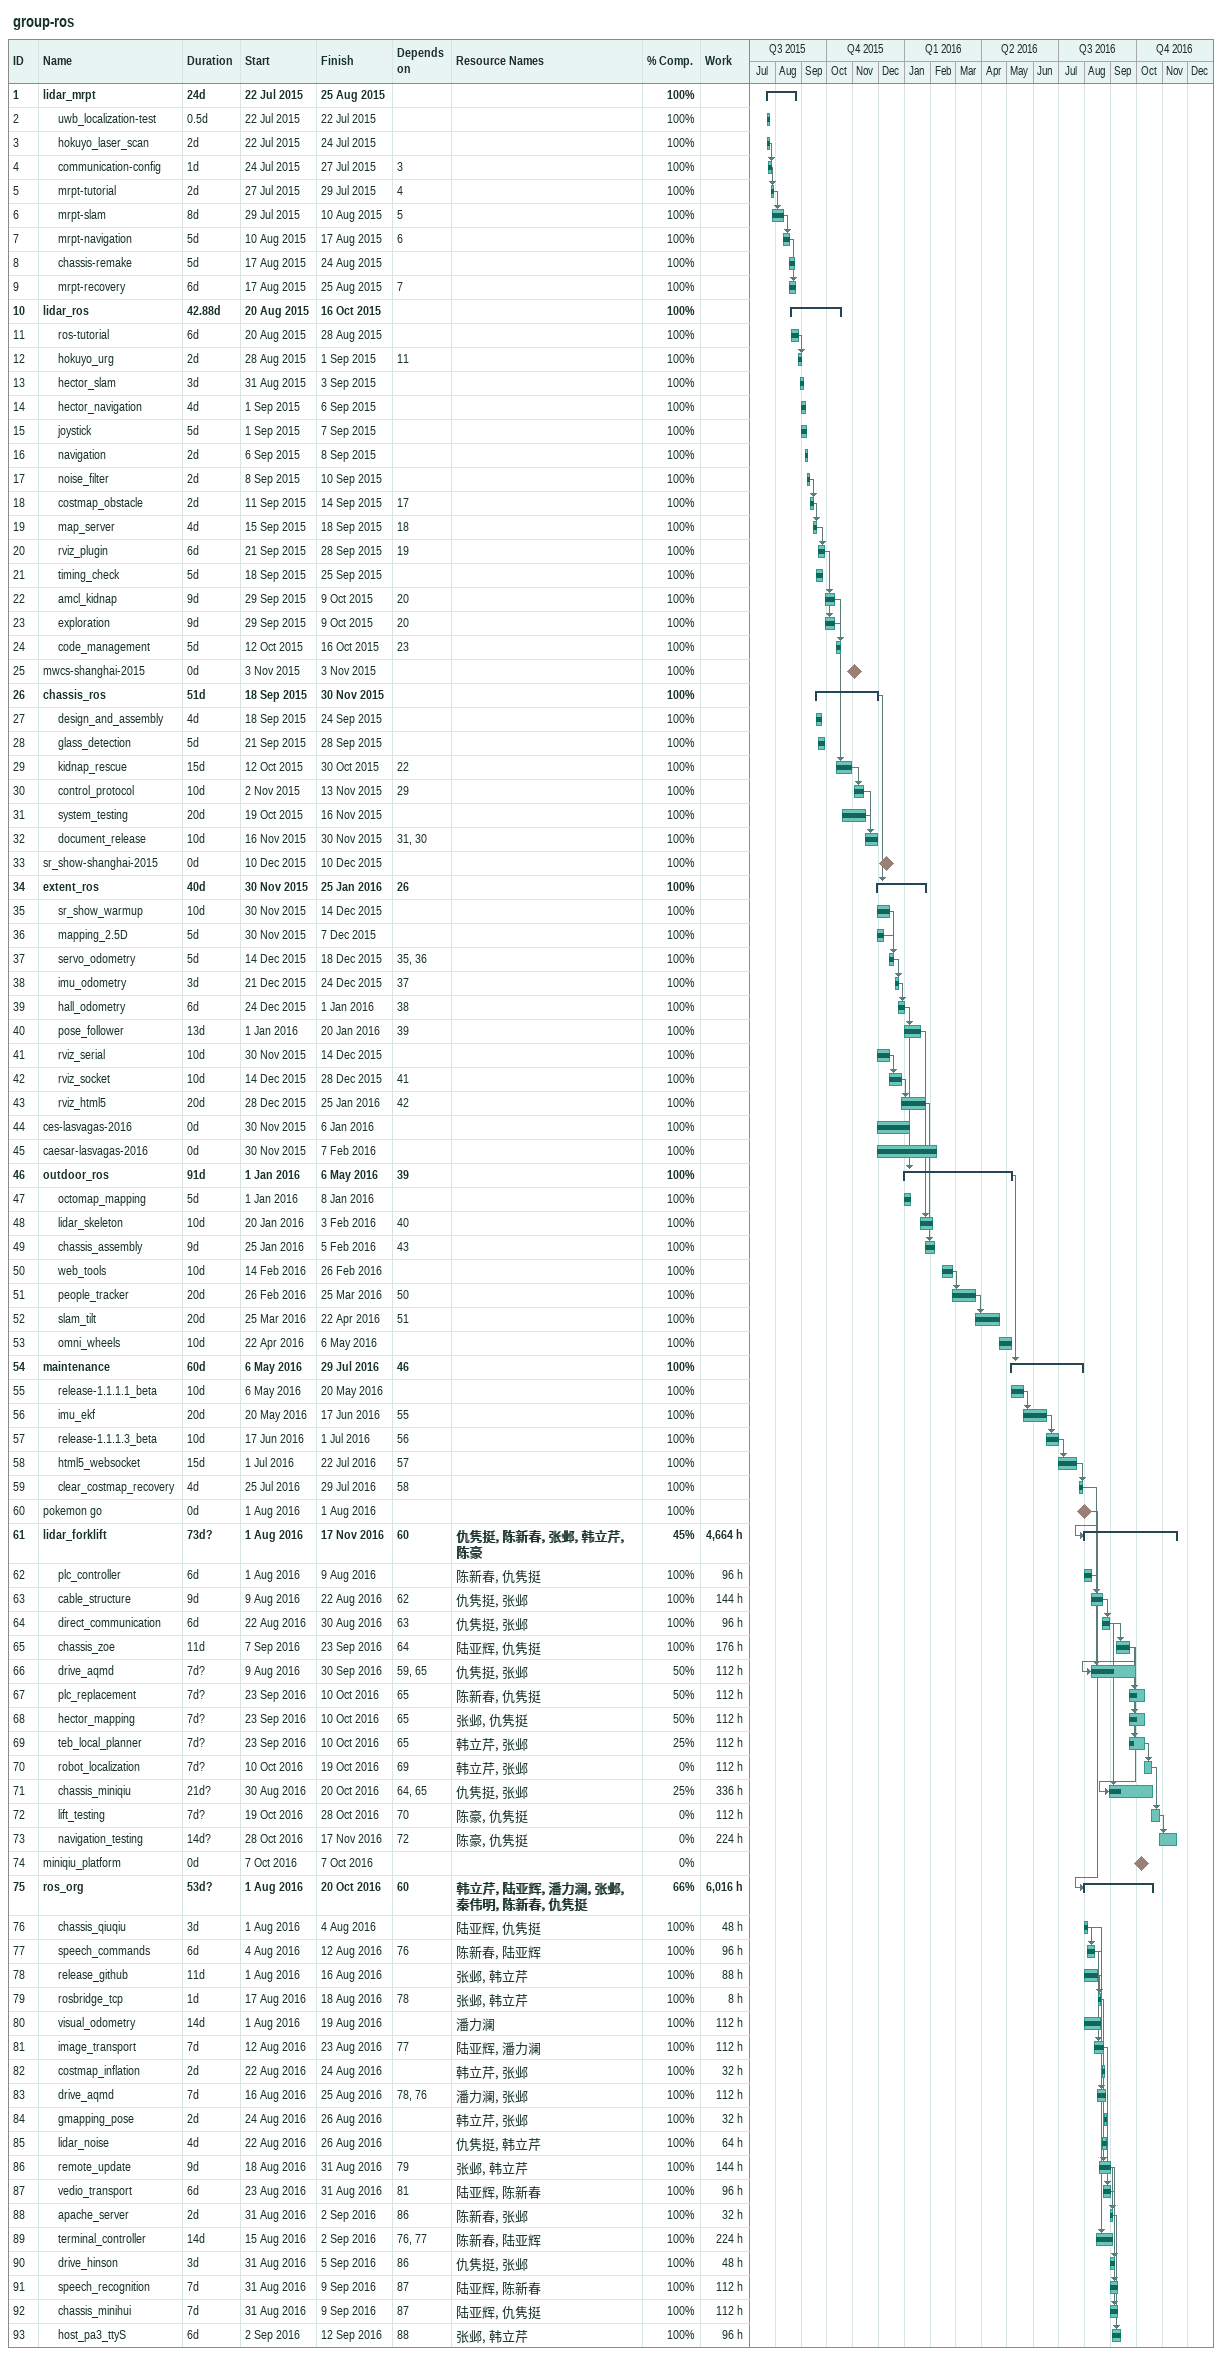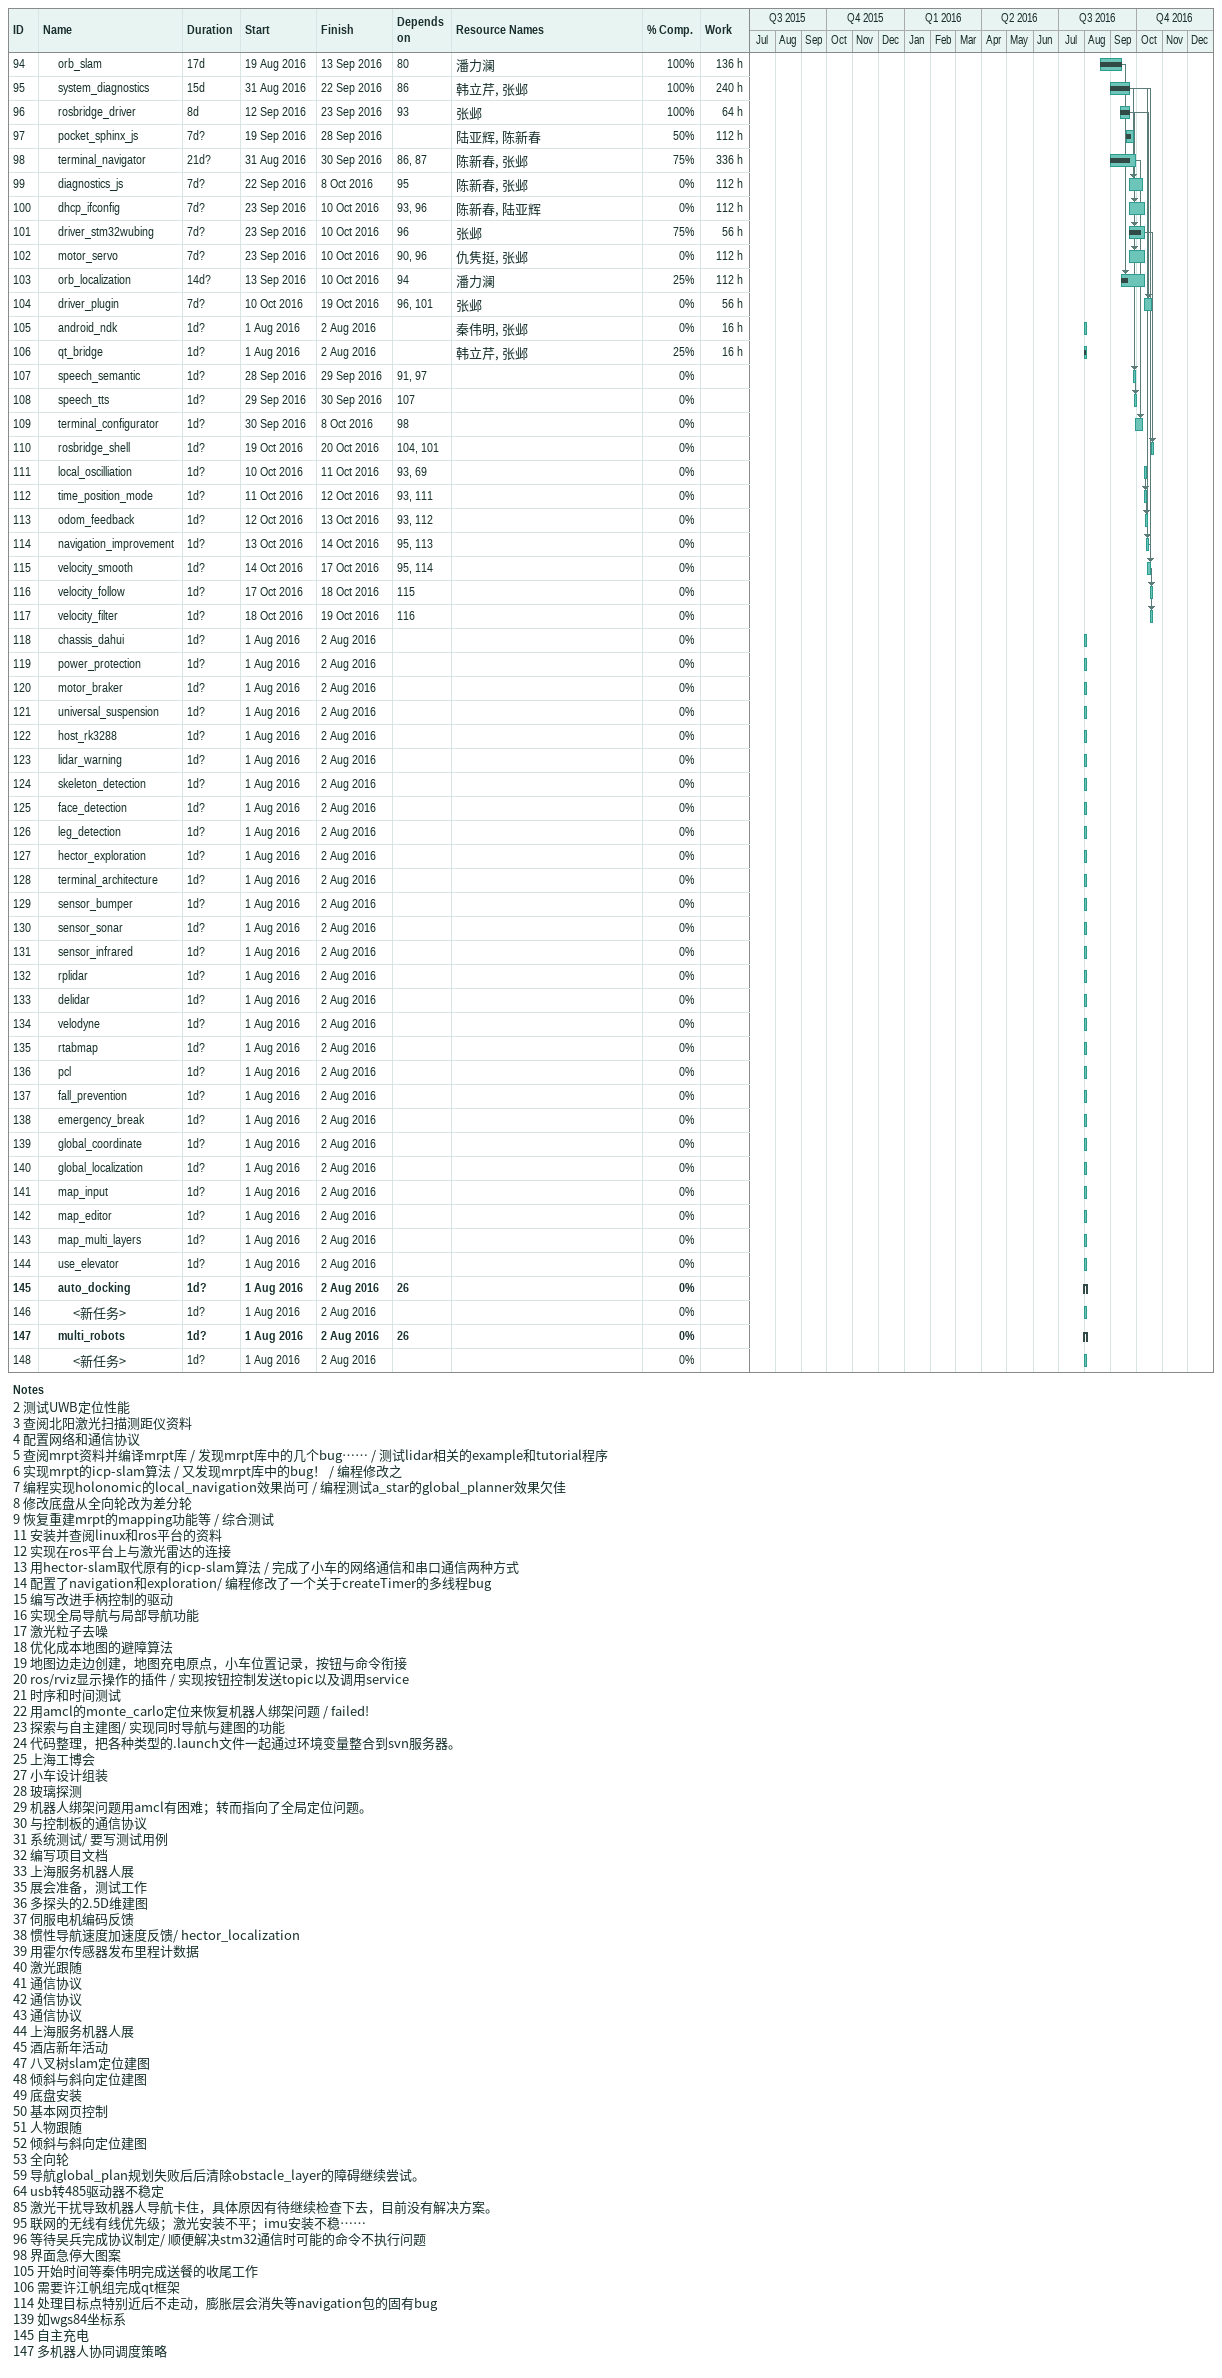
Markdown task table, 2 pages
group-ros

| ID | Level | Task | Duration | Start | Finish | Predecessors | Resources | % complete | Work (h) |
|---|---|---|---|---|---|---|---|---|---|
| 1 | 1 | **lidar_mrpt** | 24d | 2015-07-22 | 2015-08-25 |  |  | 100 |  |
| 2 | 2 | uwb_localization-test | 0.5d | 2015-07-22 | 2015-07-22 |  |  | 100 |  |
| 3 | 2 | hokuyo_laser_scan | 2d | 2015-07-22 | 2015-07-24 |  |  | 100 |  |
| 4 | 2 | communication-config | 1d | 2015-07-24 | 2015-07-27 | 3 |  | 100 |  |
| 5 | 2 | mrpt-tutorial | 2d | 2015-07-27 | 2015-07-29 | 4 |  | 100 |  |
| 6 | 2 | mrpt-slam | 8d | 2015-07-29 | 2015-08-10 | 5 |  | 100 |  |
| 7 | 2 | mrpt-navigation | 5d | 2015-08-10 | 2015-08-17 | 6 |  | 100 |  |
| 8 | 2 | chassis-remake | 5d | 2015-08-17 | 2015-08-24 |  |  | 100 |  |
| 9 | 2 | mrpt-recovery | 6d | 2015-08-17 | 2015-08-25 | 7 |  | 100 |  |
| 10 | 1 | **lidar_ros** | 42.88d | 2015-08-20 | 2015-10-16 |  |  | 100 |  |
| 11 | 2 | ros-tutorial | 6d | 2015-08-20 | 2015-08-28 |  |  | 100 |  |
| 12 | 2 | hokuyo_urg | 2d | 2015-08-28 | 2015-09-01 | 11 |  | 100 |  |
| 13 | 2 | hector_slam | 3d | 2015-08-31 | 2015-09-03 |  |  | 100 |  |
| 14 | 2 | hector_navigation | 4d | 2015-09-01 | 2015-09-06 |  |  | 100 |  |
| 15 | 2 | joystick | 5d | 2015-09-01 | 2015-09-07 |  |  | 100 |  |
| 16 | 2 | navigation | 2d | 2015-09-06 | 2015-09-08 |  |  | 100 |  |
| 17 | 2 | noise_filter | 2d | 2015-09-08 | 2015-09-10 |  |  | 100 |  |
| 18 | 2 | costmap_obstacle | 2d | 2015-09-11 | 2015-09-14 | 17 |  | 100 |  |
| 19 | 2 | map_server | 4d | 2015-09-15 | 2015-09-18 | 18 |  | 100 |  |
| 20 | 2 | rviz_plugin | 6d | 2015-09-21 | 2015-09-28 | 19 |  | 100 |  |
| 21 | 2 | timing_check | 5d | 2015-09-18 | 2015-09-25 |  |  | 100 |  |
| 22 | 2 | amcl_kidnap | 9d | 2015-09-29 | 2015-10-09 | 20 |  | 100 |  |
| 23 | 2 | exploration | 9d | 2015-09-29 | 2015-10-09 | 20 |  | 100 |  |
| 24 | 2 | code_management | 5d | 2015-10-12 | 2015-10-16 | 23 |  | 100 |  |
| 25 | 1 | mwcs-shanghai-2015 | 0d | 2015-11-03 | 2015-11-03 |  |  | 100 |  |
| 26 | 1 | **chassis_ros** | 51d | 2015-09-18 | 2015-11-30 |  |  | 100 |  |
| 27 | 2 | design_and_assembly | 4d | 2015-09-18 | 2015-09-24 |  |  | 100 |  |
| 28 | 2 | glass_detection | 5d | 2015-09-21 | 2015-09-28 |  |  | 100 |  |
| 29 | 2 | kidnap_rescue | 15d | 2015-10-12 | 2015-10-30 | 22 |  | 100 |  |
| 30 | 2 | control_protocol | 10d | 2015-11-02 | 2015-11-13 | 29 |  | 100 |  |
| 31 | 2 | system_testing | 20d | 2015-10-19 | 2015-11-16 |  |  | 100 |  |
| 32 | 2 | document_release | 10d | 2015-11-16 | 2015-11-30 | 31, 30 |  | 100 |  |
| 33 | 1 | sr_show-shanghai-2015 | 0d | 2015-12-10 | 2015-12-10 |  |  | 100 |  |
| 34 | 1 | **extent_ros** | 40d | 2015-11-30 | 2016-01-25 | 26 |  | 100 |  |
| 35 | 2 | sr_show_warmup | 10d | 2015-11-30 | 2015-12-14 |  |  | 100 |  |
| 36 | 2 | mapping_2.5D | 5d | 2015-11-30 | 2015-12-07 |  |  | 100 |  |
| 37 | 2 | servo_odometry | 5d | 2015-12-14 | 2015-12-18 | 35, 36 |  | 100 |  |
| 38 | 2 | imu_odometry | 3d | 2015-12-21 | 2015-12-24 | 37 |  | 100 |  |
| 39 | 2 | hall_odometry | 6d | 2015-12-24 | 2016-01-01 | 38 |  | 100 |  |
| 40 | 2 | pose_follower | 13d | 2016-01-01 | 2016-01-20 | 39 |  | 100 |  |
| 41 | 2 | rviz_serial | 10d | 2015-11-30 | 2015-12-14 |  |  | 100 |  |
| 42 | 2 | rviz_socket | 10d | 2015-12-14 | 2015-12-28 | 41 |  | 100 |  |
| 43 | 2 | rviz_html5 | 20d | 2015-12-28 | 2016-01-25 | 42 |  | 100 |  |
| 44 | 1 | ces-lasvagas-2016 | 0d | 2015-11-30 | 2016-01-06 |  |  | 100 |  |
| 45 | 1 | caesar-lasvagas-2016 | 0d | 2015-11-30 | 2016-02-07 |  |  | 100 |  |
| 46 | 1 | **outdoor_ros** | 91d | 2016-01-01 | 2016-05-06 | 39 |  | 100 |  |
| 47 | 2 | octomap_mapping | 5d | 2016-01-01 | 2016-01-08 |  |  | 100 |  |
| 48 | 2 | lidar_skeleton | 10d | 2016-01-20 | 2016-02-03 | 40 |  | 100 |  |
| 49 | 2 | chassis_assembly | 9d | 2016-01-25 | 2016-02-05 | 43 |  | 100 |  |
| 50 | 2 | web_tools | 10d | 2016-02-14 | 2016-02-26 |  |  | 100 |  |
| 51 | 2 | people_tracker | 20d | 2016-02-26 | 2016-03-25 | 50 |  | 100 |  |
| 52 | 2 | slam_tilt | 20d | 2016-03-25 | 2016-04-22 | 51 |  | 100 |  |
| 53 | 2 | omni_wheels | 10d | 2016-04-22 | 2016-05-06 |  |  | 100 |  |
| 54 | 1 | **maintenance** | 60d | 2016-05-06 | 2016-07-29 | 46 |  | 100 |  |
| 55 | 2 | release-1.1.1.1_beta | 10d | 2016-05-06 | 2016-05-20 |  |  | 100 |  |
| 56 | 2 | imu_ekf | 20d | 2016-05-20 | 2016-06-17 | 55 |  | 100 |  |
| 57 | 2 | release-1.1.1.3_beta | 10d | 2016-06-17 | 2016-07-01 | 56 |  | 100 |  |
| 58 | 2 | html5_websocket | 15d | 2016-07-01 | 2016-07-22 | 57 |  | 100 |  |
| 59 | 2 | clear_costmap_recovery | 4d | 2016-07-25 | 2016-07-29 | 58 |  | 100 |  |
| 60 | 1 | pokemon go | 0d | 2016-08-01 | 2016-08-01 |  |  | 100 |  |
| 61 | 1 | **lidar_forklift** | 73d? | 2016-08-01 | 2016-11-17 | 60 | 仇隽挺, 陈新春, 张邺, 韩立芹, 陈豪 | 45 | 4664 |
| 62 | 2 | plc_controller | 6d | 2016-08-01 | 2016-08-09 |  | 陈新春, 仇隽挺 | 100 | 96 |
| 63 | 2 | cable_structure | 9d | 2016-08-09 | 2016-08-22 | 62 | 仇隽挺, 张邺 | 100 | 144 |
| 64 | 2 | direct_communication | 6d | 2016-08-22 | 2016-08-30 | 63 | 仇隽挺, 张邺 | 100 | 96 |
| 65 | 2 | chassis_zoe | 11d | 2016-09-07 | 2016-09-23 | 64 | 陆亚辉, 仇隽挺 | 100 | 176 |
| 66 | 2 | drive_aqmd | 7d? | 2016-08-09 | 2016-09-30 | 59, 65 | 仇隽挺, 张邺 | 50 | 112 |
| 67 | 2 | plc_replacement | 7d? | 2016-09-23 | 2016-10-10 | 65 | 陈新春, 仇隽挺 | 50 | 112 |
| 68 | 2 | hector_mapping | 7d? | 2016-09-23 | 2016-10-10 | 65 | 张邺, 仇隽挺 | 50 | 112 |
| 69 | 2 | teb_local_planner | 7d? | 2016-09-23 | 2016-10-10 | 65 | 韩立芹, 张邺 | 25 | 112 |
| 70 | 2 | robot_localization | 7d? | 2016-10-10 | 2016-10-19 | 69 | 韩立芹, 张邺 | 0 | 112 |
| 71 | 2 | chassis_miniqiu | 21d? | 2016-08-30 | 2016-10-20 | 64, 65 | 仇隽挺, 张邺 | 25 | 336 |
| 72 | 2 | lift_testing | 7d? | 2016-10-19 | 2016-10-28 | 70 | 陈豪, 仇隽挺 | 0 | 112 |
| 73 | 2 | navigation_testing | 14d? | 2016-10-28 | 2016-11-17 | 72 | 陈豪, 仇隽挺 | 0 | 224 |
| 74 | 1 | miniqiu_platform | 0d | 2016-10-07 | 2016-10-07 |  |  | 0 |  |
| 75 | 1 | **ros_org** | 53d? | 2016-08-01 | 2016-10-20 | 60 | 韩立芹, 陆亚辉, 潘力澜, 张邺, 秦伟明, 陈新春, 仇隽挺 | 66 | 6016 |
| 76 | 2 | chassis_qiuqiu | 3d | 2016-08-01 | 2016-08-04 |  | 陆亚辉, 仇隽挺 | 100 | 48 |
| 77 | 2 | speech_commands | 6d | 2016-08-04 | 2016-08-12 | 76 | 陈新春, 陆亚辉 | 100 | 96 |
| 78 | 2 | release_github | 11d | 2016-08-01 | 2016-08-16 |  | 张邺, 韩立芹 | 100 | 88 |
| 79 | 2 | rosbridge_tcp | 1d | 2016-08-17 | 2016-08-18 | 78 | 张邺, 韩立芹 | 100 | 8 |
| 80 | 2 | visual_odometry | 14d | 2016-08-01 | 2016-08-19 |  | 潘力澜 | 100 | 112 |
| 81 | 2 | image_transport | 7d | 2016-08-12 | 2016-08-23 | 77 | 陆亚辉, 潘力澜 | 100 | 112 |
| 82 | 2 | costmap_inflation | 2d | 2016-08-22 | 2016-08-24 |  | 韩立芹, 张邺 | 100 | 32 |
| 83 | 2 | drive_aqmd | 7d | 2016-08-16 | 2016-08-25 | 78, 76 | 潘力澜, 张邺 | 100 | 112 |
| 84 | 2 | gmapping_pose | 2d | 2016-08-24 | 2016-08-26 |  | 韩立芹, 张邺 | 100 | 32 |
| 85 | 2 | lidar_noise | 4d | 2016-08-22 | 2016-08-26 |  | 仇隽挺, 韩立芹 | 100 | 64 |
| 86 | 2 | remote_update | 9d | 2016-08-18 | 2016-08-31 | 79 | 张邺, 韩立芹 | 100 | 144 |
| 87 | 2 | vedio_transport | 6d | 2016-08-23 | 2016-08-31 | 81 | 陆亚辉, 陈新春 | 100 | 96 |
| 88 | 2 | apache_server | 2d | 2016-08-31 | 2016-09-02 | 86 | 陈新春, 张邺 | 100 | 32 |
| 89 | 2 | terminal_controller | 14d | 2016-08-15 | 2016-09-02 | 76, 77 | 陈新春, 陆亚辉 | 100 | 224 |
| 90 | 2 | drive_hinson | 3d | 2016-08-31 | 2016-09-05 | 86 | 仇隽挺, 张邺 | 100 | 48 |
| 91 | 2 | speech_recognition | 7d | 2016-08-31 | 2016-09-09 | 87 | 陆亚辉, 陈新春 | 100 | 112 |
| 92 | 2 | chassis_minihui | 7d | 2016-08-31 | 2016-09-09 | 87 | 陆亚辉, 仇隽挺 | 100 | 112 |
| 93 | 2 | host_pa3_ttyS | 6d | 2016-09-02 | 2016-09-12 | 88 | 张邺, 韩立芹 | 100 | 96 |
| 94 | 2 | orb_slam | 17d | 2016-08-19 | 2016-09-13 | 80 | 潘力澜 | 100 | 136 |
| 95 | 2 | system_diagnostics | 15d | 2016-08-31 | 2016-09-22 | 86 | 韩立芹, 张邺 | 100 | 240 |
| 96 | 2 | rosbridge_driver | 8d | 2016-09-12 | 2016-09-23 | 93 | 张邺 | 100 | 64 |
| 97 | 2 | pocket_sphinx_js | 7d? | 2016-09-19 | 2016-09-28 |  | 陆亚辉, 陈新春 | 50 | 112 |
| 98 | 2 | terminal_navigator | 21d? | 2016-08-31 | 2016-09-30 | 86, 87 | 陈新春, 张邺 | 75 | 336 |
| 99 | 2 | diagnostics_js | 7d? | 2016-09-22 | 2016-10-08 | 95 | 陈新春, 张邺 | 0 | 112 |
| 100 | 2 | dhcp_ifconfig | 7d? | 2016-09-23 | 2016-10-10 | 93, 96 | 陈新春, 陆亚辉 | 0 | 112 |
| 101 | 2 | driver_stm32wubing | 7d? | 2016-09-23 | 2016-10-10 | 96 | 张邺 | 75 | 56 |
| 102 | 2 | motor_servo | 7d? | 2016-09-23 | 2016-10-10 | 90, 96 | 仇隽挺, 张邺 | 0 | 112 |
| 103 | 2 | orb_localization | 14d? | 2016-09-13 | 2016-10-10 | 94 | 潘力澜 | 25 | 112 |
| 104 | 2 | driver_plugin | 7d? | 2016-10-10 | 2016-10-19 | 96, 101 | 张邺 | 0 | 56 |
| 105 | 2 | android_ndk | 1d? | 2016-08-01 | 2016-08-02 |  | 秦伟明, 张邺 | 0 | 16 |
| 106 | 2 | qt_bridge | 1d? | 2016-08-01 | 2016-08-02 |  | 韩立芹, 张邺 | 25 | 16 |
| 107 | 2 | speech_semantic | 1d? | 2016-09-28 | 2016-09-29 | 91, 97 |  | 0 |  |
| 108 | 2 | speech_tts | 1d? | 2016-09-29 | 2016-09-30 | 107 |  | 0 |  |
| 109 | 2 | terminal_configurator | 1d? | 2016-09-30 | 2016-10-08 | 98 |  | 0 |  |
| 110 | 2 | rosbridge_shell | 1d? | 2016-10-19 | 2016-10-20 | 104, 101 |  | 0 |  |
| 111 | 2 | local_oscilliation | 1d? | 2016-10-10 | 2016-10-11 | 93, 69 |  | 0 |  |
| 112 | 2 | time_position_mode | 1d? | 2016-10-11 | 2016-10-12 | 93, 111 |  | 0 |  |
| 113 | 2 | odom_feedback | 1d? | 2016-10-12 | 2016-10-13 | 93, 112 |  | 0 |  |
| 114 | 2 | navigation_improvement | 1d? | 2016-10-13 | 2016-10-14 | 95, 113 |  | 0 |  |
| 115 | 2 | velocity_smooth | 1d? | 2016-10-14 | 2016-10-17 | 95, 114 |  | 0 |  |
| 116 | 2 | velocity_follow | 1d? | 2016-10-17 | 2016-10-18 | 115 |  | 0 |  |
| 117 | 2 | velocity_filter | 1d? | 2016-10-18 | 2016-10-19 | 116 |  | 0 |  |
| 118 | 2 | chassis_dahui | 1d? | 2016-08-01 | 2016-08-02 |  |  | 0 |  |
| 119 | 2 | power_protection | 1d? | 2016-08-01 | 2016-08-02 |  |  | 0 |  |
| 120 | 2 | motor_braker | 1d? | 2016-08-01 | 2016-08-02 |  |  | 0 |  |
| 121 | 2 | universal_suspension | 1d? | 2016-08-01 | 2016-08-02 |  |  | 0 |  |
| 122 | 2 | host_rk3288 | 1d? | 2016-08-01 | 2016-08-02 |  |  | 0 |  |
| 123 | 2 | lidar_warning | 1d? | 2016-08-01 | 2016-08-02 |  |  | 0 |  |
| 124 | 2 | skeleton_detection | 1d? | 2016-08-01 | 2016-08-02 |  |  | 0 |  |
| 125 | 2 | face_detection | 1d? | 2016-08-01 | 2016-08-02 |  |  | 0 |  |
| 126 | 2 | leg_detection | 1d? | 2016-08-01 | 2016-08-02 |  |  | 0 |  |
| 127 | 2 | hector_exploration | 1d? | 2016-08-01 | 2016-08-02 |  |  | 0 |  |
| 128 | 2 | terminal_architecture | 1d? | 2016-08-01 | 2016-08-02 |  |  | 0 |  |
| 129 | 2 | sensor_bumper | 1d? | 2016-08-01 | 2016-08-02 |  |  | 0 |  |
| 130 | 2 | sensor_sonar | 1d? | 2016-08-01 | 2016-08-02 |  |  | 0 |  |
| 131 | 2 | sensor_infrared | 1d? | 2016-08-01 | 2016-08-02 |  |  | 0 |  |
| 132 | 2 | rplidar | 1d? | 2016-08-01 | 2016-08-02 |  |  | 0 |  |
| 133 | 2 | delidar | 1d? | 2016-08-01 | 2016-08-02 |  |  | 0 |  |
| 134 | 2 | velodyne | 1d? | 2016-08-01 | 2016-08-02 |  |  | 0 |  |
| 135 | 2 | rtabmap | 1d? | 2016-08-01 | 2016-08-02 |  |  | 0 |  |
| 136 | 2 | pcl | 1d? | 2016-08-01 | 2016-08-02 |  |  | 0 |  |
| 137 | 2 | fall_prevention | 1d? | 2016-08-01 | 2016-08-02 |  |  | 0 |  |
| 138 | 2 | emergency_break | 1d? | 2016-08-01 | 2016-08-02 |  |  | 0 |  |
| 139 | 2 | global_coordinate | 1d? | 2016-08-01 | 2016-08-02 |  |  | 0 |  |
| 140 | 2 | global_localization | 1d? | 2016-08-01 | 2016-08-02 |  |  | 0 |  |
| 141 | 2 | map_input | 1d? | 2016-08-01 | 2016-08-02 |  |  | 0 |  |
| 142 | 2 | map_editor | 1d? | 2016-08-01 | 2016-08-02 |  |  | 0 |  |
| 143 | 2 | map_multi_layers | 1d? | 2016-08-01 | 2016-08-02 |  |  | 0 |  |
| 144 | 2 | use_elevator | 1d? | 2016-08-01 | 2016-08-02 |  |  | 0 |  |
| 145 | 2 | **auto_docking** | 1d? | 2016-08-01 | 2016-08-02 | 26 |  | 0 |  |
| 146 | 3 | <新任务> | 1d? | 2016-08-01 | 2016-08-02 |  |  | 0 |  |
| 147 | 2 | **multi_robots** | 1d? | 2016-08-01 | 2016-08-02 | 26 |  | 0 |  |
| 148 | 3 | <新任务> | 1d? | 2016-08-01 | 2016-08-02 |  |  | 0 |  |

Notes
- 2: 测试UWB定位性能
- 3: 查阅北阳激光扫描测距仪资料
- 4: 配置网络和通信协议
- 5: 查阅mrpt资料并编译mrpt库 / 发现mrpt库中的几个bug…… / 测试lidar相关的example和tutorial程序
- 6: 实现mrpt的icp-slam算法 / 又发现mrpt库中的bug！ / 编程修改之
- 7: 编程实现holonomic的local_navigation效果尚可 / 编程测试a_star的global_planner效果欠佳
- 8: 修改底盘从全向轮改为差分轮
- 9: 恢复重建mrpt的mapping功能等 / 综合测试
- 11: 安装并查阅linux和ros平台的资料
- 12: 实现在ros平台上与激光雷达的连接
- 13: 用hector-slam取代原有的icp-slam算法 / 完成了小车的网络通信和串口通信两种方式
- 14: 配置了navigation和exploration/ 编程修改了一个关于createTimer的多线程bug
- 15: 编写改进手柄控制的驱动
- 16: 实现全局导航与局部导航功能
- 17: 激光粒子去噪
- 18: 优化成本地图的避障算法
- 19: 地图边走边创建，地图充电原点，小车位置记录，按钮与命令衔接
- 20: ros/rviz显示操作的插件 / 实现按钮控制发送topic以及调用service
- 21: 时序和时间测试
- 22: 用amcl的monte_carlo定位来恢复机器人绑架问题 / failed!
- 23: 探索与自主建图 / 实现同时导航与建图的功能
- 24: 代码整理，把各种类型的.launch文件一起通过环境变量整合到svn服务器。
- 25: 上海工博会
- 27: 小车设计组装
- 28: 玻璃探测
- 29: 机器人绑架问题用amcl有困难；转而指向了全局定位问题。
- 30: 与控制板的通信协议
- 31: 系统测试 / 要写测试用例
- 32: 编写项目文档
- 33: 上海服务机器人展
- 35: 展会准备，测试工作
- 36: 多探头的2.5D维建图
- 37: 伺服电机编码反馈
- 38: 惯性导航速度加速度反馈 / hector_localization
- 39: 用霍尔传感器发布里程计数据
- 40: 激光跟随
- 41: 通信协议
- 42: 通信协议
- 43: 通信协议
- 44: 上海服务机器人展
- 45: 酒店新年活动
- 47: 八叉树slam定位建图
- 48: 倾斜与斜向定位建图
- 49: 底盘安装
- 50: 基本网页控制
- 51: 人物跟随
- 52: 倾斜与斜向定位建图
- 53: 全向轮
- 59: 导航global_plan规划失败后后清除obstacle_layer的障碍继续尝试。
- 64: usb转485驱动器不稳定
- 85: 激光干扰导致机器人导航卡住，具体原因有待继续检查下去，目前没有解决方案。
- 95: 联网的无线有线优先级；激光安装不平；imu安装不稳……
- 96: 等待吴兵完成协议制定 / 顺便解决stm32通信时可能的命令不执行问题
- 98: 界面急停大图案
- 105: 开始时间等秦伟明完成送餐的收尾工作
- 106: 需要许江帆组完成qt框架
- 114: 处理目标点特别近后不走动，膨胀层会消失等navigation包的固有bug
- 139: 如wgs84坐标系
- 145: 自主充电
- 147: 多机器人协同调度策略
